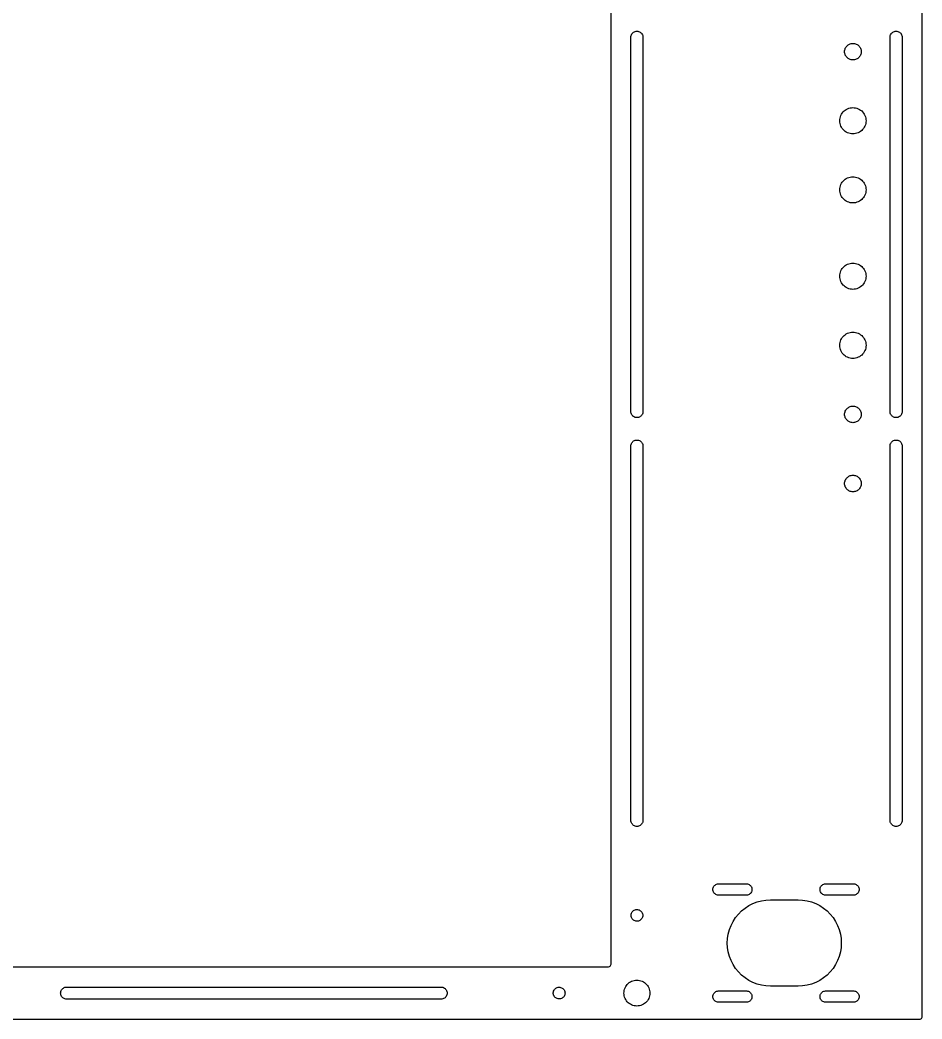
# Model space of a CAD drawing. Header units: metres. Extents: x -320 to 320, y -228 to 242.
# Drawn here: x 59 to 320, y -227.5 to 61.7 of the extents above; entities that cross this region are included whole.
import ezdxf

# ---------------------------------------------------------------- set-up
doc = ezdxf.new("R2010")
doc.units = ezdxf.units.M

msp = doc.modelspace()

# ---------------------------------------------------------------- linework, layer by layer
for p, q in [((320, -227), (320, 242)), ((230, 211.5), (230, -211.5)), ((236.177, 57.8127), (236.354, 57.9892)), ((236.354, 57.9892), (236.554, 58.1389)), ((236.554, 58.1389), (236.773, 58.2585)), ((236.773, 58.2585), (237.007, 58.3458)), ((237.007, 58.3458), (237.251, 58.3988)), ((237.251, 58.3988), (237.5, 58.4167)), ((237.5, 58.4167), (237.749, 58.3988)), ((237.749, 58.3988), (237.993, 58.3458)), ((237.993, 58.3458), (238.227, 58.2585)), ((238.227, 58.2585), (238.446, 58.1389)), ((238.446, 58.1389), (238.646, 57.9892)), ((238.646, 57.9892), (238.823, 57.8127)), ((311.177, 57.8127), (311.354, 57.9892)), ((311.354, 57.9892), (311.554, 58.1389)), ((311.554, 58.1389), (311.773, 58.2585)), ((311.773, 58.2585), (312.007, 58.3458)), ((312.007, 58.3458), (312.251, 58.3988)), ((312.251, 58.3988), (312.5, 58.4167)), ((312.5, 58.4167), (312.749, 58.3988)), ((312.749, 58.3988), (312.993, 58.3458)), ((312.993, 58.3458), (313.227, 58.2585)), ((313.227, 58.2585), (313.446, 58.1389)), ((313.446, 58.1389), (313.646, 57.9892)), ((313.646, 57.9892), (313.823, 57.8127)), ((235.75, 56.6667), (235.768, 56.9157)), ((235.75, -51.6667), (235.75, 56.6667)), ((235.768, 56.9157), (235.821, 57.1597)), ((235.821, 57.1597), (235.908, 57.3936)), ((235.908, 57.3936), (236.028, 57.6128)), ((236.028, 57.6128), (236.177, 57.8127)), ((238.823, 57.8127), (238.972, 57.6128)), ((238.972, 57.6128), (239.092, 57.3936)), ((239.092, 57.3936), (239.179, 57.1597)), ((239.179, 57.1597), (239.232, 56.9157)), ((239.232, 56.9157), (239.25, 56.6667)), ((239.25, 56.6667), (239.25, -51.6667)), ((310.75, 56.6667), (310.768, 56.9157)), ((310.75, -51.6667), (310.75, 56.6667)), ((310.768, 56.9157), (310.821, 57.1597)), ((310.821, 57.1597), (310.908, 57.3936)), ((310.908, 57.3936), (311.028, 57.6128)), ((311.028, 57.6128), (311.177, 57.8127)), ((313.823, 57.8127), (313.972, 57.6128)), ((313.972, 57.6128), (314.092, 57.3936)), ((314.092, 57.3936), (314.179, 57.1597)), ((314.179, 57.1597), (314.232, 56.9157)), ((314.232, 56.9157), (314.25, 56.6667)), ((314.25, 56.6667), (314.25, -51.6667)), ((297.6, 52.5), (297.613, 52.7509)), ((297.613, 52.2491), (297.6, 52.5)), ((297.613, 52.7509), (297.652, 52.999)), ((297.652, 52.001), (297.613, 52.2491)), ((297.652, 52.999), (297.717, 53.2416)), ((297.717, 53.2416), (297.807, 53.4762)), ((297.807, 53.4762), (297.922, 53.7)), ((297.922, 53.7), (298.058, 53.9107)), ((298.058, 53.9107), (298.216, 54.1059)), ((298.216, 54.1059), (298.394, 54.2835)), ((298.394, 54.2835), (298.589, 54.4416)), ((298.589, 54.4416), (298.8, 54.5785)), ((298.8, 54.5785), (299.024, 54.6925)), ((299.024, 54.6925), (299.258, 54.7825)), ((299.258, 54.7825), (299.501, 54.8475)), ((299.501, 54.8475), (299.749, 54.8868)), ((299.749, 54.8868), (300, 54.9)), ((300, 54.9), (300.251, 54.8868)), ((300.251, 54.8868), (300.499, 54.8475)), ((300.499, 54.8475), (300.742, 54.7825)), ((300.742, 54.7825), (300.976, 54.6925)), ((300.976, 54.6925), (301.2, 54.5785)), ((301.2, 54.5785), (301.411, 54.4416)), ((301.411, 54.4416), (301.606, 54.2835)), ((301.606, 54.2835), (301.784, 54.1059)), ((301.784, 54.1059), (301.942, 53.9107)), ((301.942, 53.9107), (302.078, 53.7)), ((302.078, 53.7), (302.193, 53.4762)), ((302.193, 53.4762), (302.283, 53.2416)), ((302.283, 53.2416), (302.348, 52.999)), ((302.348, 52.999), (302.387, 52.7509)), ((302.387, 52.2491), (302.348, 52.001)), ((302.387, 52.7509), (302.4, 52.5)), ((302.4, 52.5), (302.387, 52.2491)), ((297.717, 51.7583), (297.652, 52.001)), ((297.807, 51.5238), (297.717, 51.7583)), ((297.922, 51.3), (297.807, 51.5238)), ((298.058, 51.0893), (297.922, 51.3)), ((298.216, 50.8941), (298.058, 51.0893)), ((298.394, 50.7164), (298.216, 50.8941)), ((298.589, 50.5583), (298.394, 50.7164)), ((298.8, 50.4215), (298.589, 50.5583)), ((299.024, 50.3075), (298.8, 50.4215)), ((299.258, 50.2175), (299.024, 50.3075)), ((299.501, 50.1524), (299.258, 50.2175)), ((299.749, 50.1131), (299.501, 50.1524)), ((300, 50.1), (299.749, 50.1131)), ((300.251, 50.1131), (300, 50.1)), ((300.499, 50.1524), (300.251, 50.1131)), ((300.742, 50.2175), (300.499, 50.1524)), ((300.976, 50.3075), (300.742, 50.2175)), ((301.2, 50.4215), (300.976, 50.3075)), ((301.411, 50.5583), (301.2, 50.4215)), ((301.606, 50.7164), (301.411, 50.5583)), ((301.784, 50.8941), (301.606, 50.7164)), ((301.942, 51.0893), (301.784, 50.8941)), ((302.078, 51.3), (301.942, 51.0893)), ((302.193, 51.5238), (302.078, 51.3)), ((302.283, 51.7583), (302.193, 51.5238)), ((302.348, 52.001), (302.283, 51.7583)), ((296.709, 34.4), (296.926, 34.7336)), ((296.926, 34.7336), (297.176, 35.0427)), ((297.176, 35.0427), (297.457, 35.3239)), ((297.457, 35.3239), (297.766, 35.5743)), ((297.766, 35.5743), (298.1, 35.7909)), ((298.1, 35.7909), (298.454, 35.9715)), ((298.454, 35.9715), (298.826, 36.114)), ((298.826, 36.114), (299.21, 36.2169)), ((299.21, 36.2169), (299.603, 36.2792)), ((299.603, 36.2792), (300, 36.3)), ((300, 36.3), (300.397, 36.2792)), ((300.397, 36.2792), (300.79, 36.2169)), ((300.79, 36.2169), (301.174, 36.114)), ((301.174, 36.114), (301.546, 35.9715)), ((301.546, 35.9715), (301.9, 35.7909)), ((301.9, 35.7909), (302.234, 35.5743)), ((302.234, 35.5743), (302.543, 35.3239)), ((302.543, 35.3239), (302.824, 35.0427)), ((302.824, 35.0427), (303.074, 34.7336)), ((303.074, 34.7336), (303.291, 34.4)), ((296.2, 32.5), (296.221, 32.8972)), ((296.221, 32.1028), (296.2, 32.5)), ((296.221, 32.8972), (296.283, 33.2901)), ((296.283, 31.7099), (296.221, 32.1028)), ((296.283, 33.2901), (296.386, 33.6743)), ((296.386, 33.6743), (296.529, 34.0456)), ((296.529, 34.0456), (296.709, 34.4)), ((303.291, 34.4), (303.471, 34.0456)), ((303.471, 34.0456), (303.614, 33.6743)), ((303.614, 33.6743), (303.717, 33.2901)), ((303.717, 33.2901), (303.779, 32.8972)), ((303.779, 32.1028), (303.717, 31.7099)), ((303.779, 32.8972), (303.8, 32.5)), ((303.8, 32.5), (303.779, 32.1028)), ((296.386, 31.3257), (296.283, 31.7099)), ((296.529, 30.9544), (296.386, 31.3257)), ((296.709, 30.6), (296.529, 30.9544)), ((296.926, 30.2664), (296.709, 30.6)), ((297.176, 29.9573), (296.926, 30.2664)), ((297.457, 29.676), (297.176, 29.9573)), ((297.766, 29.4257), (297.457, 29.676)), ((298.1, 29.2091), (297.766, 29.4257)), ((298.454, 29.0285), (298.1, 29.2091)), ((298.826, 28.886), (298.454, 29.0285)), ((301.546, 29.0285), (301.174, 28.886)), ((301.9, 29.2091), (301.546, 29.0285)), ((302.234, 29.4257), (301.9, 29.2091)), ((302.543, 29.676), (302.234, 29.4257)), ((302.824, 29.9573), (302.543, 29.676)), ((303.074, 30.2664), (302.824, 29.9573)), ((303.291, 30.6), (303.074, 30.2664)), ((303.471, 30.9544), (303.291, 30.6)), ((303.614, 31.3257), (303.471, 30.9544)), ((303.717, 31.7099), (303.614, 31.3257)), ((299.21, 28.783), (298.826, 28.886)), ((299.603, 28.7208), (299.21, 28.783)), ((300, 28.7), (299.603, 28.7208)), ((300.397, 28.7208), (300, 28.7)), ((300.79, 28.783), (300.397, 28.7208)), ((301.174, 28.886), (300.79, 28.783)), ((296.709, 14.4), (296.926, 14.7336)), ((296.926, 14.7336), (297.176, 15.0427)), ((297.176, 15.0427), (297.457, 15.3239)), ((297.457, 15.3239), (297.766, 15.5743)), ((297.766, 15.5743), (298.1, 15.7909)), ((298.1, 15.7909), (298.454, 15.9715)), ((298.454, 15.9715), (298.826, 16.114)), ((298.826, 16.114), (299.21, 16.2169)), ((299.21, 16.2169), (299.603, 16.2792)), ((299.603, 16.2792), (300, 16.3)), ((300, 16.3), (300.397, 16.2792)), ((300.397, 16.2792), (300.79, 16.2169)), ((300.79, 16.2169), (301.174, 16.114)), ((301.174, 16.114), (301.546, 15.9715)), ((301.546, 15.9715), (301.9, 15.7909)), ((301.9, 15.7909), (302.234, 15.5743)), ((302.234, 15.5743), (302.543, 15.3239)), ((302.543, 15.3239), (302.824, 15.0427)), ((302.824, 15.0427), (303.074, 14.7336)), ((303.074, 14.7336), (303.291, 14.4)), ((296.2, 12.5), (296.221, 12.8972)), ((296.221, 12.1028), (296.2, 12.5)), ((296.221, 12.8972), (296.283, 13.2901)), ((296.283, 11.7099), (296.221, 12.1028)), ((296.283, 13.2901), (296.386, 13.6743)), ((296.386, 11.3257), (296.283, 11.7099)), ((296.386, 13.6743), (296.529, 14.0456)), ((296.529, 14.0456), (296.709, 14.4)), ((303.291, 14.4), (303.471, 14.0456)), ((303.471, 14.0456), (303.614, 13.6743)), ((303.614, 13.6743), (303.717, 13.2901)), ((303.717, 11.7099), (303.614, 11.3257)), ((303.717, 13.2901), (303.779, 12.8972)), ((303.779, 12.1028), (303.717, 11.7099)), ((303.779, 12.8972), (303.8, 12.5)), ((303.8, 12.5), (303.779, 12.1028)), ((296.529, 10.9544), (296.386, 11.3257)), ((296.709, 10.6), (296.529, 10.9544)), ((296.926, 10.2664), (296.709, 10.6)), ((297.176, 9.9573), (296.926, 10.2664)), ((297.457, 9.676), (297.176, 9.9573)), ((297.766, 9.4257), (297.457, 9.676)), ((298.1, 9.2091), (297.766, 9.4257)), ((298.454, 9.0285), (298.1, 9.2091)), ((298.826, 8.886), (298.454, 9.0285)), ((299.21, 8.783), (298.826, 8.886)), ((299.603, 8.7208), (299.21, 8.783)), ((300, 8.7), (299.603, 8.7208)), ((300.397, 8.7208), (300, 8.7)), ((300.79, 8.783), (300.397, 8.7208)), ((301.174, 8.886), (300.79, 8.783)), ((301.546, 9.0285), (301.174, 8.886)), ((301.9, 9.2091), (301.546, 9.0285)), ((302.234, 9.4257), (301.9, 9.2091)), ((302.543, 9.676), (302.234, 9.4257)), ((302.824, 9.9573), (302.543, 9.676)), ((303.074, 10.2664), (302.824, 9.9573)), ((303.291, 10.6), (303.074, 10.2664)), ((303.471, 10.9544), (303.291, 10.6)), ((303.614, 11.3257), (303.471, 10.9544)), ((296.283, -11.7099), (296.386, -11.3257)), ((296.386, -11.3257), (296.529, -10.9544)), ((296.529, -10.9544), (296.709, -10.6)), ((296.709, -10.6), (296.926, -10.2664)), ((296.926, -10.2664), (297.176, -9.9573)), ((297.176, -9.9573), (297.457, -9.676)), ((297.457, -9.676), (297.766, -9.4257)), ((297.766, -9.4257), (298.1, -9.2091)), ((298.1, -9.2091), (298.454, -9.0285)), ((298.454, -9.0285), (298.826, -8.886)), ((298.826, -8.886), (299.21, -8.783)), ((299.21, -8.783), (299.603, -8.7208)), ((299.603, -8.7208), (300, -8.7)), ((300, -8.7), (300.397, -8.7208)), ((300.397, -8.7208), (300.79, -8.783)), ((300.79, -8.783), (301.174, -8.886)), ((301.174, -8.886), (301.546, -9.0285)), ((301.546, -9.0285), (301.9, -9.2091)), ((301.9, -9.2091), (302.234, -9.4257)), ((302.234, -9.4257), (302.543, -9.676)), ((302.543, -9.676), (302.824, -9.9573)), ((302.824, -9.9573), (303.074, -10.2664)), ((303.074, -10.2664), (303.291, -10.6)), ((303.291, -10.6), (303.471, -10.9544)), ((303.471, -10.9544), (303.614, -11.3257)), ((303.614, -11.3257), (303.717, -11.7099)), ((296.2, -12.5), (296.221, -12.1028)), ((296.221, -12.8972), (296.2, -12.5)), ((296.221, -12.1028), (296.283, -11.7099)), ((296.283, -13.2901), (296.221, -12.8972)), ((296.386, -13.6743), (296.283, -13.2901)), ((296.529, -14.0456), (296.386, -13.6743)), ((296.709, -14.4), (296.529, -14.0456)), ((296.926, -14.7336), (296.709, -14.4)), ((303.291, -14.4), (303.074, -14.7336)), ((303.471, -14.0456), (303.291, -14.4)), ((303.614, -13.6743), (303.471, -14.0456)), ((303.717, -13.2901), (303.614, -13.6743)), ((303.717, -11.7099), (303.779, -12.1028)), ((303.779, -12.8972), (303.717, -13.2901)), ((303.779, -12.1028), (303.8, -12.5)), ((303.8, -12.5), (303.779, -12.8972)), ((297.176, -15.0427), (296.926, -14.7336)), ((297.457, -15.3239), (297.176, -15.0427)), ((297.766, -15.5743), (297.457, -15.3239)), ((298.1, -15.7909), (297.766, -15.5743)), ((298.454, -15.9715), (298.1, -15.7909)), ((298.826, -16.114), (298.454, -15.9715)), ((299.21, -16.2169), (298.826, -16.114)), ((299.603, -16.2792), (299.21, -16.2169)), ((300, -16.3), (299.603, -16.2792)), ((300.397, -16.2792), (300, -16.3)), ((300.79, -16.2169), (300.397, -16.2792)), ((301.174, -16.114), (300.79, -16.2169)), ((301.546, -15.9715), (301.174, -16.114)), ((301.9, -15.7909), (301.546, -15.9715)), ((302.234, -15.5743), (301.9, -15.7909)), ((302.543, -15.3239), (302.234, -15.5743)), ((302.824, -15.0427), (302.543, -15.3239)), ((303.074, -14.7336), (302.824, -15.0427)), ((298.454, -29.0285), (298.826, -28.886)), ((298.826, -28.886), (299.21, -28.783)), ((299.21, -28.783), (299.603, -28.7208)), ((299.603, -28.7208), (300, -28.7)), ((300, -28.7), (300.397, -28.7208)), ((300.397, -28.7208), (300.79, -28.783)), ((300.79, -28.783), (301.174, -28.886)), ((301.174, -28.886), (301.546, -29.0285)), ((296.221, -32.1028), (296.283, -31.7099)), ((296.283, -31.7099), (296.386, -31.3257)), ((296.386, -31.3257), (296.529, -30.9544)), ((296.529, -30.9544), (296.709, -30.6)), ((296.709, -30.6), (296.926, -30.2664)), ((296.926, -30.2664), (297.176, -29.9573)), ((297.176, -29.9573), (297.457, -29.676)), ((297.457, -29.676), (297.766, -29.4257)), ((297.766, -29.4257), (298.1, -29.2091)), ((298.1, -29.2091), (298.454, -29.0285)), ((301.546, -29.0285), (301.9, -29.2091)), ((301.9, -29.2091), (302.234, -29.4257)), ((302.234, -29.4257), (302.543, -29.676)), ((302.543, -29.676), (302.824, -29.9573)), ((302.824, -29.9573), (303.074, -30.2664)), ((303.074, -30.2664), (303.291, -30.6)), ((303.291, -30.6), (303.471, -30.9544)), ((303.471, -30.9544), (303.614, -31.3257)), ((303.614, -31.3257), (303.717, -31.7099)), ((303.717, -31.7099), (303.779, -32.1028)), ((296.2, -32.5), (296.221, -32.1028)), ((296.221, -32.8972), (296.2, -32.5)), ((296.283, -33.2901), (296.221, -32.8972)), ((296.386, -33.6743), (296.283, -33.2901)), ((296.529, -34.0456), (296.386, -33.6743)), ((296.709, -34.4), (296.529, -34.0456)), ((296.926, -34.7336), (296.709, -34.4)), ((303.291, -34.4), (303.074, -34.7336)), ((303.471, -34.0456), (303.291, -34.4)), ((303.614, -33.6743), (303.471, -34.0456)), ((303.717, -33.2901), (303.614, -33.6743)), ((303.779, -32.8972), (303.717, -33.2901)), ((303.779, -32.1028), (303.8, -32.5)), ((303.8, -32.5), (303.779, -32.8972)), ((297.176, -35.0427), (296.926, -34.7336)), ((297.457, -35.3239), (297.176, -35.0427)), ((297.766, -35.5743), (297.457, -35.3239)), ((298.1, -35.7909), (297.766, -35.5743)), ((298.454, -35.9715), (298.1, -35.7909)), ((298.826, -36.114), (298.454, -35.9715)), ((299.21, -36.2169), (298.826, -36.114)), ((299.603, -36.2792), (299.21, -36.2169)), ((300, -36.3), (299.603, -36.2792)), ((300.397, -36.2792), (300, -36.3)), ((300.79, -36.2169), (300.397, -36.2792)), ((301.174, -36.114), (300.79, -36.2169)), ((301.546, -35.9715), (301.174, -36.114)), ((301.9, -35.7909), (301.546, -35.9715)), ((302.234, -35.5743), (301.9, -35.7909)), ((302.543, -35.3239), (302.234, -35.5743)), ((302.824, -35.0427), (302.543, -35.3239)), ((303.074, -34.7336), (302.824, -35.0427)), ((235.768, -51.9157), (235.75, -51.6667)), ((235.821, -52.1597), (235.768, -51.9157)), ((239.232, -51.9157), (239.179, -52.1597)), ((239.25, -51.6667), (239.232, -51.9157)), ((297.613, -52.2491), (297.652, -52.001)), ((297.652, -52.001), (297.717, -51.7583)), ((297.717, -51.7583), (297.807, -51.5238)), ((297.807, -51.5238), (297.922, -51.3)), ((297.922, -51.3), (298.058, -51.0893)), ((298.058, -51.0893), (298.216, -50.8941)), ((298.216, -50.8941), (298.394, -50.7164)), ((298.394, -50.7164), (298.589, -50.5583)), ((298.589, -50.5583), (298.8, -50.4215)), ((298.8, -50.4215), (299.024, -50.3075)), ((299.024, -50.3075), (299.258, -50.2175)), ((299.258, -50.2175), (299.501, -50.1524)), ((299.501, -50.1524), (299.749, -50.1131)), ((299.749, -50.1131), (300, -50.1)), ((300, -50.1), (300.251, -50.1131)), ((300.251, -50.1131), (300.499, -50.1524)), ((300.499, -50.1524), (300.742, -50.2175)), ((300.742, -50.2175), (300.976, -50.3075)), ((300.976, -50.3075), (301.2, -50.4215)), ((301.2, -50.4215), (301.411, -50.5583)), ((301.411, -50.5583), (301.606, -50.7164)), ((301.606, -50.7164), (301.784, -50.8941)), ((301.784, -50.8941), (301.942, -51.0893)), ((301.942, -51.0893), (302.078, -51.3)), ((302.078, -51.3), (302.193, -51.5238)), ((302.193, -51.5238), (302.283, -51.7583)), ((302.283, -51.7583), (302.348, -52.001)), ((302.348, -52.001), (302.387, -52.2491)), ((310.768, -51.9157), (310.75, -51.6667)), ((310.821, -52.1597), (310.768, -51.9157)), ((314.232, -51.9157), (314.179, -52.1597)), ((314.25, -51.6667), (314.232, -51.9157)), ((235.908, -52.3936), (235.821, -52.1597)), ((236.028, -52.6128), (235.908, -52.3936)), ((236.177, -52.8127), (236.028, -52.6128)), ((236.354, -52.9892), (236.177, -52.8127)), ((236.554, -53.1389), (236.354, -52.9892)), ((236.773, -53.2585), (236.554, -53.1389)), ((237.007, -53.3458), (236.773, -53.2585)), ((237.251, -53.3988), (237.007, -53.3458)), ((237.5, -53.4167), (237.251, -53.3988)), ((237.749, -53.3988), (237.5, -53.4167)), ((237.993, -53.3458), (237.749, -53.3988)), ((238.227, -53.2585), (237.993, -53.3458)), ((238.446, -53.1389), (238.227, -53.2585)), ((238.646, -52.9892), (238.446, -53.1389)), ((238.823, -52.8127), (238.646, -52.9892)), ((238.972, -52.6128), (238.823, -52.8127)), ((239.092, -52.3936), (238.972, -52.6128)), ((239.179, -52.1597), (239.092, -52.3936)), ((297.6, -52.5), (297.613, -52.2491)), ((297.613, -52.7509), (297.6, -52.5)), ((297.652, -52.999), (297.613, -52.7509)), ((297.717, -53.2416), (297.652, -52.999)), ((297.807, -53.4762), (297.717, -53.2416)), ((297.922, -53.7), (297.807, -53.4762)), ((298.058, -53.9107), (297.922, -53.7)), ((298.216, -54.1059), (298.058, -53.9107)), ((298.394, -54.2835), (298.216, -54.1059)), ((298.589, -54.4416), (298.394, -54.2835)), ((298.8, -54.5785), (298.589, -54.4416)), ((299.024, -54.6925), (298.8, -54.5785)), ((299.258, -54.7825), (299.024, -54.6925)), ((299.501, -54.8475), (299.258, -54.7825)), ((299.749, -54.8868), (299.501, -54.8475)), ((300, -54.9), (299.749, -54.8868)), ((300.251, -54.8868), (300, -54.9)), ((300.499, -54.8475), (300.251, -54.8868)), ((300.742, -54.7825), (300.499, -54.8475)), ((300.976, -54.6925), (300.742, -54.7825)), ((301.2, -54.5785), (300.976, -54.6925)), ((301.411, -54.4416), (301.2, -54.5785)), ((301.606, -54.2835), (301.411, -54.4416)), ((301.784, -54.1059), (301.606, -54.2835)), ((301.942, -53.9107), (301.784, -54.1059)), ((302.078, -53.7), (301.942, -53.9107)), ((302.193, -53.4762), (302.078, -53.7)), ((302.283, -53.2416), (302.193, -53.4762)), ((302.348, -52.999), (302.283, -53.2416)), ((302.387, -52.7509), (302.348, -52.999)), ((302.387, -52.2491), (302.4, -52.5)), ((302.4, -52.5), (302.387, -52.7509)), ((310.908, -52.3936), (310.821, -52.1597)), ((311.028, -52.6128), (310.908, -52.3936)), ((311.177, -52.8127), (311.028, -52.6128)), ((311.354, -52.9892), (311.177, -52.8127)), ((311.554, -53.1389), (311.354, -52.9892)), ((311.773, -53.2585), (311.554, -53.1389)), ((312.007, -53.3458), (311.773, -53.2585)), ((312.251, -53.3988), (312.007, -53.3458)), ((312.5, -53.4167), (312.251, -53.3988)), ((312.749, -53.3988), (312.5, -53.4167)), ((312.993, -53.3458), (312.749, -53.3988)), ((313.227, -53.2585), (312.993, -53.3458)), ((313.446, -53.1389), (313.227, -53.2585)), ((313.646, -52.9892), (313.446, -53.1389)), ((313.823, -52.8127), (313.646, -52.9892)), ((313.972, -52.6128), (313.823, -52.8127)), ((314.092, -52.3936), (313.972, -52.6128)), ((314.179, -52.1597), (314.092, -52.3936)), ((235.908, -60.9397), (236.028, -60.7205)), ((236.028, -60.7205), (236.177, -60.5207)), ((236.177, -60.5207), (236.354, -60.3441)), ((236.354, -60.3441), (236.554, -60.1945)), ((236.554, -60.1945), (236.773, -60.0748)), ((236.773, -60.0748), (237.007, -59.9875)), ((237.007, -59.9875), (237.251, -59.9345)), ((237.251, -59.9345), (237.5, -59.9167)), ((237.5, -59.9167), (237.749, -59.9345)), ((237.749, -59.9345), (237.993, -59.9875)), ((237.993, -59.9875), (238.227, -60.0748)), ((238.227, -60.0748), (238.446, -60.1945)), ((238.446, -60.1945), (238.646, -60.3441)), ((238.646, -60.3441), (238.823, -60.5207)), ((238.823, -60.5207), (238.972, -60.7205)), ((238.972, -60.7205), (239.092, -60.9397)), ((310.908, -60.9397), (311.028, -60.7205)), ((311.028, -60.7205), (311.177, -60.5207)), ((311.177, -60.5207), (311.354, -60.3441)), ((311.354, -60.3441), (311.554, -60.1945)), ((311.554, -60.1945), (311.773, -60.0748)), ((311.773, -60.0748), (312.007, -59.9875)), ((312.007, -59.9875), (312.251, -59.9345)), ((312.251, -59.9345), (312.5, -59.9167)), ((312.5, -59.9167), (312.749, -59.9345)), ((312.749, -59.9345), (312.993, -59.9875)), ((312.993, -59.9875), (313.227, -60.0748)), ((313.227, -60.0748), (313.446, -60.1945)), ((313.446, -60.1945), (313.646, -60.3441)), ((313.646, -60.3441), (313.823, -60.5207)), ((313.823, -60.5207), (313.972, -60.7205)), ((313.972, -60.7205), (314.092, -60.9397)), ((235.75, -61.6667), (235.768, -61.4176)), ((235.75, -170), (235.75, -61.6667)), ((235.768, -61.4176), (235.821, -61.1736)), ((235.821, -61.1736), (235.908, -60.9397)), ((239.092, -60.9397), (239.179, -61.1736)), ((239.179, -61.1736), (239.232, -61.4176)), ((239.232, -61.4176), (239.25, -61.6667)), ((239.25, -61.6667), (239.25, -170)), ((310.75, -61.6667), (310.768, -61.4176)), ((310.75, -170), (310.75, -61.6667)), ((310.768, -61.4176), (310.821, -61.1736)), ((310.821, -61.1736), (310.908, -60.9397)), ((314.092, -60.9397), (314.179, -61.1736)), ((314.179, -61.1736), (314.232, -61.4176)), ((314.232, -61.4176), (314.25, -61.6667)), ((314.25, -61.6667), (314.25, -170)), ((297.6, -72.5), (297.613, -72.2491)), ((297.613, -72.2491), (297.652, -72.001)), ((297.652, -72.001), (297.717, -71.7584)), ((297.717, -71.7584), (297.807, -71.5238)), ((297.807, -71.5238), (297.922, -71.3)), ((297.922, -71.3), (298.058, -71.0893)), ((298.058, -71.0893), (298.216, -70.8941)), ((298.216, -70.8941), (298.394, -70.7164)), ((298.394, -70.7164), (298.589, -70.5583)), ((298.589, -70.5583), (298.8, -70.4215)), ((298.8, -70.4215), (299.024, -70.3075)), ((299.024, -70.3075), (299.258, -70.2175)), ((299.258, -70.2175), (299.501, -70.1524)), ((299.501, -70.1524), (299.749, -70.1131)), ((299.749, -70.1131), (300, -70.1)), ((300, -70.1), (300.251, -70.1131)), ((300.251, -70.1131), (300.499, -70.1524)), ((300.499, -70.1524), (300.742, -70.2175)), ((300.742, -70.2175), (300.976, -70.3075)), ((300.976, -70.3075), (301.2, -70.4215)), ((301.2, -70.4215), (301.411, -70.5583)), ((301.411, -70.5583), (301.606, -70.7164)), ((301.606, -70.7164), (301.784, -70.8941)), ((301.784, -70.8941), (301.942, -71.0893)), ((301.942, -71.0893), (302.078, -71.3)), ((302.078, -71.3), (302.193, -71.5238)), ((302.193, -71.5238), (302.283, -71.7584)), ((302.283, -71.7584), (302.348, -72.001)), ((302.348, -72.001), (302.387, -72.2491)), ((302.387, -72.2491), (302.4, -72.5)), ((297.613, -72.7509), (297.6, -72.5)), ((297.652, -72.999), (297.613, -72.7509)), ((297.717, -73.2416), (297.652, -72.999)), ((297.807, -73.4762), (297.717, -73.2416)), ((297.922, -73.7), (297.807, -73.4762)), ((298.058, -73.9107), (297.922, -73.7)), ((298.216, -74.1059), (298.058, -73.9107)), ((298.394, -74.2835), (298.216, -74.1059)), ((298.589, -74.4416), (298.394, -74.2835)), ((298.8, -74.5785), (298.589, -74.4416)), ((299.024, -74.6925), (298.8, -74.5785)), ((299.258, -74.7825), (299.024, -74.6925)), ((299.501, -74.8475), (299.258, -74.7825)), ((299.749, -74.8869), (299.501, -74.8475)), ((300, -74.9), (299.749, -74.8869)), ((300.251, -74.8869), (300, -74.9)), ((300.499, -74.8475), (300.251, -74.8869)), ((300.742, -74.7825), (300.499, -74.8475)), ((300.976, -74.6925), (300.742, -74.7825)), ((301.2, -74.5785), (300.976, -74.6925)), ((301.411, -74.4416), (301.2, -74.5785)), ((301.606, -74.2835), (301.411, -74.4416)), ((301.784, -74.1059), (301.606, -74.2835)), ((301.942, -73.9107), (301.784, -74.1059)), ((302.078, -73.7), (301.942, -73.9107)), ((302.193, -73.4762), (302.078, -73.7)), ((302.283, -73.2416), (302.193, -73.4762)), ((302.348, -72.999), (302.283, -73.2416)), ((302.387, -72.7509), (302.348, -72.999)), ((302.4, -72.5), (302.387, -72.7509)), ((235.768, -170.249), (235.75, -170)), ((235.821, -170.493), (235.768, -170.249)), ((235.908, -170.727), (235.821, -170.493)), ((239.179, -170.493), (239.092, -170.727)), ((239.232, -170.249), (239.179, -170.493)), ((239.25, -170), (239.232, -170.249)), ((310.768, -170.249), (310.75, -170)), ((310.821, -170.493), (310.768, -170.249)), ((310.908, -170.727), (310.821, -170.493)), ((314.179, -170.493), (314.092, -170.727)), ((314.232, -170.249), (314.179, -170.493)), ((314.25, -170), (314.232, -170.249)), ((236.028, -170.946), (235.908, -170.727)), ((236.177, -171.146), (236.028, -170.946)), ((236.354, -171.323), (236.177, -171.146)), ((236.554, -171.472), (236.354, -171.323)), ((236.773, -171.592), (236.554, -171.472)), ((237.007, -171.679), (236.773, -171.592)), ((237.251, -171.732), (237.007, -171.679)), ((237.5, -171.75), (237.251, -171.732)), ((237.749, -171.732), (237.5, -171.75)), ((237.993, -171.679), (237.749, -171.732)), ((238.227, -171.592), (237.993, -171.679)), ((238.446, -171.472), (238.227, -171.592)), ((238.646, -171.323), (238.446, -171.472)), ((238.823, -171.146), (238.646, -171.323)), ((238.972, -170.946), (238.823, -171.146)), ((239.092, -170.727), (238.972, -170.946)), ((311.028, -170.946), (310.908, -170.727)), ((311.177, -171.146), (311.028, -170.946)), ((311.354, -171.323), (311.177, -171.146)), ((311.554, -171.472), (311.354, -171.323)), ((311.773, -171.592), (311.554, -171.472)), ((312.007, -171.679), (311.773, -171.592)), ((312.251, -171.732), (312.007, -171.679)), ((312.5, -171.75), (312.251, -171.732)), ((312.749, -171.732), (312.5, -171.75)), ((312.993, -171.679), (312.749, -171.732)), ((313.227, -171.592), (312.993, -171.679)), ((313.446, -171.472), (313.227, -171.592)), ((313.646, -171.323), (313.446, -171.472)), ((313.823, -171.146), (313.646, -171.323)), ((313.972, -170.946), (313.823, -171.146)), ((314.092, -170.727), (313.972, -170.946)), ((259.5, -190), (259.518, -189.754)), ((259.518, -190.246), (259.5, -190)), ((259.518, -189.754), (259.573, -189.514)), ((259.573, -190.486), (259.518, -190.246)), ((259.573, -189.514), (259.663, -189.284)), ((259.663, -190.716), (259.573, -190.486)), ((259.663, -189.284), (259.787, -189.071)), ((259.787, -190.929), (259.663, -190.716)), ((259.787, -189.071), (259.94, -188.878)), ((259.94, -188.878), (260.121, -188.71)), ((260.121, -188.71), (260.325, -188.571)), ((260.325, -188.571), (260.547, -188.464)), ((260.547, -188.464), (260.783, -188.391)), ((260.783, -188.391), (261.027, -188.355)), ((261.027, -188.355), (269.273, -188.355)), ((269.273, -188.355), (269.517, -188.391)), ((269.517, -188.391), (269.753, -188.464)), ((269.753, -188.464), (269.975, -188.571)), ((269.975, -188.571), (270.179, -188.71)), ((270.179, -188.71), (270.36, -188.878)), ((270.36, -188.878), (270.513, -189.071)), ((270.513, -189.071), (270.637, -189.284)), ((270.637, -190.716), (270.513, -190.929)), ((270.637, -189.284), (270.727, -189.514)), ((270.727, -190.486), (270.637, -190.716)), ((270.727, -189.514), (270.782, -189.754)), ((270.782, -190.246), (270.727, -190.486)), ((270.782, -189.754), (270.8, -190)), ((270.8, -190), (270.782, -190.246)), ((290.5, -190), (290.518, -189.754)), ((290.518, -190.246), (290.5, -190)), ((290.518, -189.754), (290.573, -189.514)), ((290.573, -190.486), (290.518, -190.246)), ((290.573, -189.514), (290.663, -189.284)), ((290.663, -190.716), (290.573, -190.486)), ((290.663, -189.284), (290.787, -189.071)), ((290.787, -190.929), (290.663, -190.716)), ((290.787, -189.071), (290.94, -188.878)), ((290.94, -188.878), (291.121, -188.71)), ((291.121, -188.71), (291.325, -188.571)), ((291.325, -188.571), (291.547, -188.464)), ((291.547, -188.464), (291.783, -188.391)), ((291.783, -188.391), (292.027, -188.355)), ((292.027, -188.355), (300.273, -188.355)), ((300.273, -188.355), (300.517, -188.391)), ((300.517, -188.391), (300.753, -188.464)), ((300.753, -188.464), (300.975, -188.571)), ((300.975, -188.571), (301.179, -188.71)), ((301.179, -188.71), (301.36, -188.878)), ((301.36, -188.878), (301.513, -189.071)), ((301.513, -189.071), (301.637, -189.284)), ((301.637, -190.716), (301.513, -190.929)), ((301.637, -189.284), (301.727, -189.514)), ((301.727, -190.486), (301.637, -190.716)), ((301.727, -189.514), (301.782, -189.754)), ((301.782, -190.246), (301.727, -190.486)), ((301.782, -189.754), (301.8, -190)), ((301.8, -190), (301.782, -190.246)), ((259.94, -191.122), (259.787, -190.929)), ((260.121, -191.29), (259.94, -191.122)), ((260.325, -191.429), (260.121, -191.29)), ((260.547, -191.536), (260.325, -191.429)), ((260.783, -191.609), (260.547, -191.536)), ((261.027, -191.645), (260.783, -191.609)), ((269.273, -191.645), (261.027, -191.645)), ((269.517, -191.609), (269.273, -191.645)), ((269.753, -191.536), (269.517, -191.609)), ((269.975, -191.429), (269.753, -191.536)), ((270.179, -191.29), (269.975, -191.429)), ((270.36, -191.122), (270.179, -191.29)), ((270.513, -190.929), (270.36, -191.122)), ((271.066, -194.081), (272.287, -193.612)), ((272.287, -193.612), (273.551, -193.273)), ((273.551, -193.273), (274.843, -193.068)), ((274.843, -193.068), (276.15, -193)), ((276.15, -193), (284.15, -193)), ((284.15, -193), (285.457, -193.068)), ((285.457, -193.068), (286.749, -193.273)), ((286.749, -193.273), (288.013, -193.612)), ((288.013, -193.612), (289.234, -194.081)), ((290.94, -191.122), (290.787, -190.929)), ((291.121, -191.29), (290.94, -191.122)), ((291.325, -191.429), (291.121, -191.29)), ((291.547, -191.536), (291.325, -191.429)), ((291.783, -191.609), (291.547, -191.536)), ((292.027, -191.645), (291.783, -191.609)), ((300.273, -191.645), (292.027, -191.645)), ((300.517, -191.609), (300.273, -191.645)), ((300.753, -191.536), (300.517, -191.609)), ((300.975, -191.429), (300.753, -191.536)), ((301.179, -191.29), (300.975, -191.429)), ((301.36, -191.122), (301.179, -191.29)), ((301.513, -190.929), (301.36, -191.122)), ((236.018, -196.668), (236.154, -196.461)), ((236.154, -196.461), (236.32, -196.276)), ((236.32, -196.276), (236.511, -196.117)), ((236.511, -196.117), (236.723, -195.988)), ((236.723, -195.988), (236.951, -195.891)), ((236.951, -195.891), (237.191, -195.828)), ((237.191, -195.828), (237.438, -195.801)), ((237.438, -195.801), (237.686, -195.81)), ((237.686, -195.81), (237.93, -195.855)), ((237.93, -195.855), (238.165, -195.935)), ((238.165, -195.935), (238.386, -196.049)), ((238.386, -196.049), (238.587, -196.193)), ((238.587, -196.193), (238.766, -196.366)), ((238.766, -196.366), (238.918, -196.562)), ((238.918, -196.562), (239.039, -196.778)), ((266.861, -197.136), (267.786, -196.211)), ((267.786, -196.211), (268.803, -195.387)), ((268.803, -195.387), (269.9, -194.675)), ((269.9, -194.675), (271.066, -194.081)), ((289.234, -194.081), (290.4, -194.675)), ((290.4, -194.675), (291.497, -195.387)), ((291.497, -195.387), (292.514, -196.211)), ((292.514, -196.211), (293.439, -197.136)), ((235.805, -197.376), (235.841, -197.13)), ((235.805, -197.624), (235.805, -197.376)), ((235.841, -197.87), (235.805, -197.624)), ((235.841, -197.13), (235.912, -196.893)), ((235.912, -198.107), (235.841, -197.87)), ((235.912, -196.893), (236.018, -196.668)), ((236.018, -198.332), (235.912, -198.107)), ((236.154, -198.539), (236.018, -198.332)), ((236.32, -198.724), (236.154, -198.539)), ((236.511, -198.883), (236.32, -198.724)), ((236.723, -199.012), (236.511, -198.883)), ((236.951, -199.109), (236.723, -199.012)), ((237.191, -199.172), (236.951, -199.109)), ((237.438, -199.199), (237.191, -199.172)), ((237.686, -199.19), (237.438, -199.199)), ((237.93, -199.145), (237.686, -199.19)), ((238.165, -199.065), (237.93, -199.145)), ((238.386, -198.951), (238.165, -199.065)), ((238.587, -198.807), (238.386, -198.951)), ((238.766, -198.634), (238.587, -198.807)), ((238.918, -198.438), (238.766, -198.634)), ((239.039, -198.222), (238.918, -198.438)), ((239.039, -196.778), (239.128, -197.01)), ((239.128, -197.99), (239.039, -198.222)), ((239.128, -197.01), (239.182, -197.252)), ((239.182, -197.748), (239.128, -197.99)), ((239.182, -197.252), (239.2, -197.5)), ((239.2, -197.5), (239.182, -197.748)), ((264.731, -200.416), (265.325, -199.25)), ((265.325, -199.25), (266.037, -198.153)), ((266.037, -198.153), (266.861, -197.136)), ((293.439, -197.136), (294.263, -198.153)), ((294.263, -198.153), (294.975, -199.25)), ((294.975, -199.25), (295.569, -200.416)), ((263.923, -202.901), (264.262, -201.637)), ((264.262, -201.637), (264.731, -200.416)), ((295.569, -200.416), (296.038, -201.637)), ((296.038, -201.637), (296.377, -202.901)), ((263.65, -205.5), (263.718, -204.193)), ((263.718, -204.193), (263.923, -202.901)), ((296.377, -202.901), (296.582, -204.193)), ((296.582, -204.193), (296.65, -205.5)), ((263.718, -206.807), (263.65, -205.5)), ((263.923, -208.099), (263.718, -206.807)), ((264.262, -209.363), (263.923, -208.099)), ((296.377, -208.099), (296.038, -209.363)), ((296.582, -206.807), (296.377, -208.099)), ((296.65, -205.5), (296.582, -206.807)), ((264.731, -210.584), (264.262, -209.363)), ((265.325, -211.75), (264.731, -210.584)), ((295.569, -210.584), (294.975, -211.75)), ((296.038, -209.363), (295.569, -210.584)), ((229, -212.5), (-229, -212.5)), ((229.223, -212.475), (229, -212.5)), ((229.434, -212.401), (229.223, -212.475)), ((229.623, -212.282), (229.434, -212.401)), ((229.782, -212.123), (229.623, -212.282)), ((229.901, -211.934), (229.782, -212.123)), ((229.975, -211.723), (229.901, -211.934)), ((230, -211.5), (229.975, -211.723)), ((266.037, -212.847), (265.325, -211.75)), ((266.861, -213.864), (266.037, -212.847)), ((267.786, -214.789), (266.861, -213.864)), ((293.439, -213.864), (292.514, -214.789)), ((294.263, -212.847), (293.439, -213.864)), ((294.975, -211.75), (294.263, -212.847)), ((235.296, -216.966), (235.625, -216.752)), ((235.625, -216.752), (235.975, -216.574)), ((235.975, -216.574), (236.341, -216.434)), ((236.341, -216.434), (236.72, -216.332)), ((236.72, -216.332), (237.108, -216.271)), ((237.108, -216.271), (237.5, -216.25)), ((237.5, -216.25), (237.892, -216.271)), ((237.892, -216.271), (238.28, -216.332)), ((238.28, -216.332), (238.659, -216.434)), ((238.659, -216.434), (239.025, -216.574)), ((239.025, -216.574), (239.375, -216.752)), ((239.375, -216.752), (239.704, -216.966)), ((268.803, -215.613), (267.786, -214.789)), ((269.9, -216.325), (268.803, -215.613)), ((271.066, -216.919), (269.9, -216.325)), ((290.4, -216.325), (289.234, -216.919)), ((291.497, -215.613), (290.4, -216.325)), ((292.514, -214.789), (291.497, -215.613)), ((70.75, -220), (70.7678, -219.751)), ((70.7678, -219.751), (70.8209, -219.507)), ((70.8209, -219.507), (70.9081, -219.273)), ((70.9081, -219.273), (71.0278, -219.054)), ((71.0278, -219.054), (71.1774, -218.854)), ((71.1774, -218.854), (71.354, -218.677)), ((71.354, -218.677), (71.5539, -218.528)), ((71.5539, -218.528), (71.773, -218.408)), ((71.773, -218.408), (72.007, -218.321)), ((72.007, -218.321), (72.2509, -218.268)), ((72.2509, -218.268), (72.5, -218.25)), ((72.5, -218.25), (180.833, -218.25)), ((180.833, -218.25), (181.082, -218.268)), ((181.082, -218.268), (181.326, -218.321)), ((181.326, -218.321), (181.56, -218.408)), ((181.56, -218.408), (181.779, -218.528)), ((181.779, -218.528), (181.979, -218.677)), ((181.979, -218.677), (182.156, -218.854)), ((182.156, -218.854), (182.306, -219.054)), ((182.306, -219.054), (182.425, -219.273)), ((182.425, -219.273), (182.512, -219.507)), ((182.512, -219.507), (182.566, -219.751)), ((182.566, -219.751), (182.583, -220)), ((213.305, -219.876), (213.341, -219.63)), ((213.341, -219.63), (213.412, -219.393)), ((213.412, -219.393), (213.518, -219.168)), ((213.518, -219.168), (213.654, -218.961)), ((213.654, -218.961), (213.82, -218.776)), ((213.82, -218.776), (214.011, -218.617)), ((214.011, -218.617), (214.223, -218.488)), ((214.223, -218.488), (214.451, -218.391)), ((214.451, -218.391), (214.691, -218.328)), ((214.691, -218.328), (214.938, -218.301)), ((214.938, -218.301), (215.186, -218.31)), ((215.186, -218.31), (215.43, -218.355)), ((215.43, -218.355), (215.665, -218.435)), ((215.665, -218.435), (215.886, -218.549)), ((215.886, -218.549), (216.087, -218.693)), ((216.087, -218.693), (216.266, -218.866)), ((216.266, -218.866), (216.418, -219.062)), ((216.418, -219.062), (216.539, -219.278)), ((216.539, -219.278), (216.628, -219.51)), ((216.628, -219.51), (216.682, -219.752)), ((216.682, -219.752), (216.7, -220)), ((233.75, -220), (233.771, -219.608)), ((233.771, -219.608), (233.832, -219.22)), ((233.832, -219.22), (233.934, -218.841)), ((233.934, -218.841), (234.074, -218.475)), ((234.074, -218.475), (234.252, -218.125)), ((234.252, -218.125), (234.466, -217.796)), ((234.466, -217.796), (234.713, -217.491)), ((234.713, -217.491), (234.991, -217.213)), ((234.991, -217.213), (235.296, -216.966)), ((239.704, -216.966), (240.009, -217.213)), ((240.009, -217.213), (240.287, -217.491)), ((240.287, -217.491), (240.534, -217.796)), ((240.534, -217.796), (240.748, -218.125)), ((240.748, -218.125), (240.926, -218.475)), ((240.926, -218.475), (241.066, -218.841)), ((241.066, -218.841), (241.168, -219.22)), ((241.168, -219.22), (241.229, -219.608)), ((241.229, -219.608), (241.25, -220)), ((259.94, -219.878), (260.121, -219.71)), ((260.121, -219.71), (260.325, -219.571)), ((260.325, -219.571), (260.547, -219.464)), ((260.547, -219.464), (260.783, -219.391)), ((260.783, -219.391), (261.027, -219.355)), ((261.027, -219.355), (269.273, -219.355)), ((269.273, -219.355), (269.517, -219.391)), ((269.517, -219.391), (269.753, -219.464)), ((269.753, -219.464), (269.975, -219.571)), ((269.975, -219.571), (270.179, -219.71)), ((270.179, -219.71), (270.36, -219.878)), ((272.287, -217.388), (271.066, -216.919)), ((273.551, -217.727), (272.287, -217.388)), ((274.843, -217.932), (273.551, -217.727)), ((276.15, -218), (274.843, -217.932)), ((284.15, -218), (276.15, -218)), ((285.457, -217.932), (284.15, -218)), ((286.749, -217.727), (285.457, -217.932)), ((288.013, -217.388), (286.749, -217.727)), ((289.234, -216.919), (288.013, -217.388)), ((290.94, -219.878), (291.121, -219.71)), ((291.121, -219.71), (291.325, -219.571)), ((291.325, -219.571), (291.547, -219.464)), ((291.547, -219.464), (291.783, -219.391)), ((291.783, -219.391), (292.027, -219.355)), ((292.027, -219.355), (300.273, -219.355)), ((300.273, -219.355), (300.517, -219.391)), ((300.517, -219.391), (300.753, -219.464)), ((300.753, -219.464), (300.975, -219.571)), ((300.975, -219.571), (301.179, -219.71)), ((301.179, -219.71), (301.36, -219.878)), ((70.7678, -220.249), (70.75, -220)), ((70.8209, -220.493), (70.7678, -220.249)), ((70.9081, -220.727), (70.8209, -220.493)), ((71.0278, -220.946), (70.9081, -220.727)), ((71.1774, -221.146), (71.0278, -220.946)), ((71.354, -221.323), (71.1774, -221.146)), ((71.5539, -221.472), (71.354, -221.323)), ((71.773, -221.592), (71.5539, -221.472)), ((72.007, -221.679), (71.773, -221.592)), ((72.2509, -221.732), (72.007, -221.679)), ((72.5, -221.75), (72.2509, -221.732)), ((180.833, -221.75), (72.5, -221.75)), ((181.082, -221.732), (180.833, -221.75)), ((181.326, -221.679), (181.082, -221.732)), ((181.56, -221.592), (181.326, -221.679)), ((181.779, -221.472), (181.56, -221.592)), ((181.979, -221.323), (181.779, -221.472)), ((182.156, -221.146), (181.979, -221.323)), ((182.306, -220.946), (182.156, -221.146)), ((182.425, -220.727), (182.306, -220.946)), ((182.512, -220.493), (182.425, -220.727)), ((182.566, -220.249), (182.512, -220.493)), ((182.583, -220), (182.566, -220.249)), ((213.305, -220.124), (213.305, -219.876)), ((213.341, -220.37), (213.305, -220.124)), ((213.412, -220.607), (213.341, -220.37)), ((213.518, -220.832), (213.412, -220.607)), ((213.654, -221.039), (213.518, -220.832)), ((213.82, -221.224), (213.654, -221.039)), ((214.011, -221.383), (213.82, -221.224)), ((214.223, -221.512), (214.011, -221.383)), ((214.451, -221.609), (214.223, -221.512)), ((214.691, -221.672), (214.451, -221.609)), ((214.938, -221.699), (214.691, -221.672)), ((215.186, -221.69), (214.938, -221.699)), ((215.43, -221.645), (215.186, -221.69)), ((215.665, -221.565), (215.43, -221.645)), ((215.886, -221.451), (215.665, -221.565)), ((216.087, -221.307), (215.886, -221.451)), ((216.266, -221.134), (216.087, -221.307)), ((216.418, -220.938), (216.266, -221.134)), ((216.539, -220.722), (216.418, -220.938)), ((216.628, -220.49), (216.539, -220.722)), ((216.682, -220.248), (216.628, -220.49)), ((216.7, -220), (216.682, -220.248)), ((233.771, -220.392), (233.75, -220)), ((233.832, -220.78), (233.771, -220.392)), ((233.934, -221.159), (233.832, -220.78)), ((234.074, -221.525), (233.934, -221.159)), ((234.252, -221.875), (234.074, -221.525)), ((234.466, -222.204), (234.252, -221.875)), ((234.713, -222.509), (234.466, -222.204)), ((234.991, -222.787), (234.713, -222.509)), ((240.287, -222.509), (240.009, -222.787)), ((240.534, -222.204), (240.287, -222.509)), ((240.748, -221.875), (240.534, -222.204)), ((240.926, -221.525), (240.748, -221.875)), ((241.066, -221.159), (240.926, -221.525)), ((241.168, -220.78), (241.066, -221.159)), ((241.229, -220.392), (241.168, -220.78)), ((241.25, -220), (241.229, -220.392)), ((259.5, -221), (259.518, -220.754)), ((259.518, -221.246), (259.5, -221)), ((259.518, -220.754), (259.573, -220.514)), ((259.573, -221.486), (259.518, -221.246)), ((259.573, -220.514), (259.663, -220.284)), ((259.663, -221.716), (259.573, -221.486)), ((259.663, -220.284), (259.787, -220.071)), ((259.787, -221.929), (259.663, -221.716)), ((259.787, -220.071), (259.94, -219.878)), ((259.94, -222.122), (259.787, -221.929)), ((260.121, -222.29), (259.94, -222.122)), ((260.325, -222.429), (260.121, -222.29)), ((260.547, -222.536), (260.325, -222.429)), ((260.783, -222.609), (260.547, -222.536)), ((261.027, -222.645), (260.783, -222.609)), ((269.273, -222.645), (261.027, -222.645)), ((269.517, -222.609), (269.273, -222.645)), ((269.753, -222.536), (269.517, -222.609)), ((269.975, -222.429), (269.753, -222.536)), ((270.179, -222.29), (269.975, -222.429)), ((270.36, -222.122), (270.179, -222.29)), ((270.36, -219.878), (270.513, -220.071)), ((270.513, -221.929), (270.36, -222.122)), ((270.513, -220.071), (270.637, -220.284)), ((270.637, -221.716), (270.513, -221.929)), ((270.637, -220.284), (270.727, -220.514)), ((270.727, -221.486), (270.637, -221.716)), ((270.727, -220.514), (270.782, -220.754)), ((270.782, -221.246), (270.727, -221.486)), ((270.782, -220.754), (270.8, -221)), ((270.8, -221), (270.782, -221.246)), ((290.5, -221), (290.518, -220.754)), ((290.518, -221.246), (290.5, -221)), ((290.518, -220.754), (290.573, -220.514)), ((290.573, -221.486), (290.518, -221.246)), ((290.573, -220.514), (290.663, -220.284)), ((290.663, -221.716), (290.573, -221.486)), ((290.663, -220.284), (290.787, -220.071)), ((290.787, -221.929), (290.663, -221.716)), ((290.787, -220.071), (290.94, -219.878)), ((290.94, -222.122), (290.787, -221.929)), ((291.121, -222.29), (290.94, -222.122)), ((291.325, -222.429), (291.121, -222.29)), ((291.547, -222.536), (291.325, -222.429)), ((291.783, -222.609), (291.547, -222.536)), ((292.027, -222.645), (291.783, -222.609)), ((300.273, -222.645), (292.027, -222.645)), ((300.517, -222.609), (300.273, -222.645)), ((300.753, -222.536), (300.517, -222.609)), ((300.975, -222.429), (300.753, -222.536)), ((301.179, -222.29), (300.975, -222.429)), ((301.36, -222.122), (301.179, -222.29)), ((301.36, -219.878), (301.513, -220.071)), ((301.513, -221.929), (301.36, -222.122)), ((301.513, -220.071), (301.637, -220.284)), ((301.637, -221.716), (301.513, -221.929)), ((301.637, -220.284), (301.727, -220.514)), ((301.727, -221.486), (301.637, -221.716)), ((301.727, -220.514), (301.782, -220.754)), ((301.782, -221.246), (301.727, -221.486)), ((301.782, -220.754), (301.8, -221)), ((301.8, -221), (301.782, -221.246)), ((235.296, -223.034), (234.991, -222.787)), ((235.625, -223.248), (235.296, -223.034)), ((235.975, -223.426), (235.625, -223.248)), ((236.341, -223.566), (235.975, -223.426)), ((236.72, -223.668), (236.341, -223.566)), ((237.108, -223.729), (236.72, -223.668)), ((237.5, -223.75), (237.108, -223.729)), ((237.892, -223.729), (237.5, -223.75)), ((238.28, -223.668), (237.892, -223.729)), ((238.659, -223.566), (238.28, -223.668)), ((239.025, -223.426), (238.659, -223.566)), ((239.375, -223.248), (239.025, -223.426)), ((239.704, -223.034), (239.375, -223.248)), ((240.009, -222.787), (239.704, -223.034)), ((-319.5, -227.5), (319.5, -227.5)), ((319.5, -227.5), (319.691, -227.462)), ((319.691, -227.462), (319.854, -227.354)), ((319.854, -227.354), (319.962, -227.191)), ((319.962, -227.191), (320, -227))]:
    msp.add_line(p, q)

doc.saveas('drawing.dxf')
